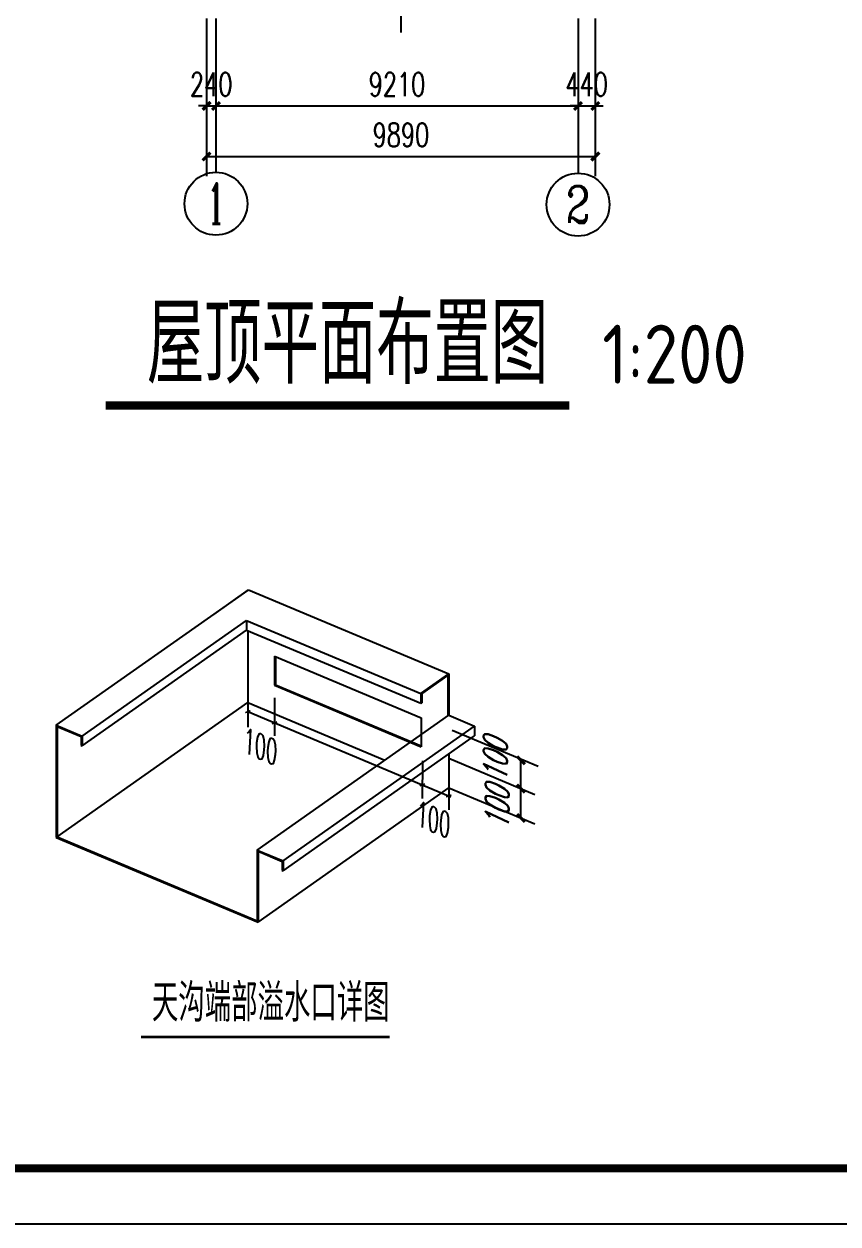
# Model space of a CAD drawing. Extents: x -89996 to 1006241, y -2176 to 440573.
# Drawn here: x 407275 to 427981, y 190896 to 221402 of the extents above; entities that cross this region are included whole.
import ezdxf
from ezdxf.enums import TextEntityAlignment as Align

# ---------------------------------------------------------------- set-up
doc = ezdxf.new("R2010")
doc.units = 0
doc.header["$LTSCALE"] = 1000
doc.header["$MEASUREMENT"] = 0
doc.linetypes.add('DOTE', pattern=[2.42, 2, -0.2, 0.02, -0.2])
for name, color, linetype in [('APRO', 2, 'Continuous'), ('AXIS', 3, 'Continuous'), ('AXIS_TEXT', 7, 'Continuous'), ('DIM_SYMB', 3, 'Continuous'), ('DOTE', 1, 'DOTE'), ('PUB_DIM', 3, 'Continuous'), ('PUB_TEXT', 7, 'Continuous'), ('PUB_TITLE', 4, 'Continuous'), ('STAIR', 2, 'Continuous'), ('TEXT', 7, 'Continuous'), ('WALL', 9, 'Continuous')]:
    doc.layers.add(name, color=color, linetype=linetype)
doc.styles.add('_TCH_AXIS', font='COMPLEX', dxfattribs={"bigfont": 'GBCBIG'})
doc.styles.add('_TCH_DIM_T3', font='SIMPLEX', dxfattribs={"width": 0.705882, "bigfont": 'GBCBIG'})
doc.styles.add('COMPLEX', font='COMPLEX')
doc.styles.add('DIM_FONT', font='SIMPLEX', dxfattribs={"width": 0.7, "bigfont": 'GBCBIG'})
doc.styles.get("Standard").update_dxf_attribs({"font": 'gbenor.shx', "bigfont": 'gbcbig.shx'})
doc.styles.add('TSSD_Norm', font='tssdeng.shx', dxfattribs={"bigfont": 'hztxt.shx'})
doc.dimstyles.new('_TCH_ARCH&&200', dxfattribs={"dimtxt": 595, "dimasz": 200, "dimexe": 500, "dimexo": 600, "dimgap": 252.5, "dimtad": 1, "dimdec": 0, "dimzin": 0, "dimdsep": 46, "dimtxsty": '_TCH_DIM_T3', "dimblk": 'ARCHTICK', "dimcen": 0.09, "dimclrt": 7, "dimazin": 2, "dimtfac": 1, "dimtdec": 0, "dimtix": 1, "dimtmove": 2, "dimatfit": 3, "dimfxl": 0, "dimtolj": 1, "dimtzin": 0, "dimarcsym": 0})
doc.dimstyles.new('TCH-200-1', dxfattribs={"dimtxt": 595, "dimasz": 200, "dimexe": 500, "dimexo": 600, "dimgap": 252.5, "dimtad": 1, "dimdec": 0, "dimzin": 0, "dimdsep": 46, "dimtxsty": '_TCH_DIM_T3', "dimblk": 'ARCHTICK', "dimcen": 0.09, "dimclrd": 3, "dimclre": 3, "dimclrt": 7, "dimazin": 2, "dimtfac": 1, "dimtdec": 0, "dimtix": 1, "dimtmove": 2, "dimatfit": 3, "dimfxl": 0, "dimtolj": 1, "dimtzin": 0, "dimarcsym": 0})

# ---------------------------------------------------------------- blocks, each defined once
blk = doc.blocks.new('_ArchTick')
at = {"color": 0, "linetype": 'ByBlock', "const_width": 0.4}
blk.add_lwpolyline([(-0.5, -0.5), (0.5, 0.5)], dxfattribs=at)
blk = doc.blocks.new('*D92')
at = {"layer": 'Defpoints', "color": 0, "transparency": 16777216}
for p in [(411918, 222145), (412158, 222145), (412158, 219318)]:
    blk.add_point(p, dxfattribs=at)
at = {"layer": 'WALL', "color": 3, "lineweight": -2, "transparency": 16777216}
for p, q in [((411918, 221545), (411918, 218818)), ((412158, 221545), (412158, 218818)), ((411918, 219318), (411718, 219318)), ((411918, 219318), (412158, 219318)), ((412158, 219318), (412358, 219318))]:
    blk.add_line(p, q, dxfattribs=at)
at = {"layer": 'WALL', "color": 3, "lineweight": -2, "transparency": 16777216, "xscale": 200, "yscale": 200, "zscale": 200}
blk.add_blockref('_ArchTick', (411918, 219318), dxfattribs=at)
at = {"layer": 'WALL', "color": 3, "lineweight": -2, "transparency": 16777216, "xscale": 200, "yscale": 200, "zscale": 200, "rotation": 180}
blk.add_blockref('_ArchTick', (412158, 219318), dxfattribs=at)
at = {"layer": 'WALL', "color": 7, "transparency": 16777216, "insert": (412038, 219868), "char_height": 595, "attachment_point": 5, "style": '_TCH_DIM_T3'}
blk.add_mtext('\\A1;240', dxfattribs=at)
blk = doc.blocks.new('*D93')
at = {"layer": 'Defpoints', "color": 0, "transparency": 16777216}
for p in [(411918, 222145), (421808, 222145), (421808, 218033)]:
    blk.add_point(p, dxfattribs=at)
at = {"layer": 'WALL', "color": 3, "lineweight": -2, "transparency": 16777216}
for p, q in [((411918, 221545), (411918, 217533)), ((421808, 221545), (421808, 217533)), ((411918, 218033), (421808, 218033))]:
    blk.add_line(p, q, dxfattribs=at)
at = {"layer": 'WALL', "color": 3, "lineweight": -2, "transparency": 16777216, "xscale": 200, "yscale": 200, "zscale": 200, "rotation": 180}
blk.add_blockref('_ArchTick', (411918, 218033), dxfattribs=at)
at = {"layer": 'WALL', "color": 3, "lineweight": -2, "transparency": 16777216, "xscale": 200, "yscale": 200, "zscale": 200}
blk.add_blockref('_ArchTick', (421808, 218033), dxfattribs=at)
at = {"layer": 'WALL', "color": 7, "transparency": 16777216, "insert": (416863, 218583), "char_height": 595, "attachment_point": 5, "style": '_TCH_DIM_T3'}
blk.add_mtext('\\A1;9890', dxfattribs=at)
blk = doc.blocks.new('*D95')
at = {"layer": 'Defpoints', "color": 0, "transparency": 16777216}
for p in [(421368, 222145), (421808, 222145), (421808, 219318)]:
    blk.add_point(p, dxfattribs=at)
at = {"layer": 'WALL', "color": 3, "lineweight": -2, "transparency": 16777216}
for p, q in [((421368, 221545), (421368, 218818)), ((421808, 221545), (421808, 218818)), ((421368, 219318), (421168, 219318)), ((421368, 219318), (421808, 219318)), ((421808, 219318), (422008, 219318))]:
    blk.add_line(p, q, dxfattribs=at)
at = {"layer": 'WALL', "color": 3, "lineweight": -2, "transparency": 16777216, "xscale": 200, "yscale": 200, "zscale": 200}
blk.add_blockref('_ArchTick', (421368, 219318), dxfattribs=at)
at = {"layer": 'WALL', "color": 3, "lineweight": -2, "transparency": 16777216, "xscale": 200, "yscale": 200, "zscale": 200, "rotation": 180}
blk.add_blockref('_ArchTick', (421808, 219318), dxfattribs=at)
at = {"layer": 'WALL', "color": 7, "transparency": 16777216, "insert": (421588, 219868), "char_height": 595, "attachment_point": 5, "style": '_TCH_DIM_T3'}
blk.add_mtext('\\A1;440', dxfattribs=at)
blk = doc.blocks.new('*D2961')
at = {"layer": 'AXIS', "color": 0, "lineweight": -2, "transparency": 16777216}
for p, q in [((412158, 220520), (412158, 218818)), ((421368, 220520), (421368, 218818)), ((412158, 219318), (421368, 219318))]:
    blk.add_line(p, q, dxfattribs=at)
at = {"layer": 'Defpoints', "color": 0, "transparency": 16777216}
for p in [(412158, 221120), (421368, 221120), (421368, 219318)]:
    blk.add_point(p, dxfattribs=at)
at = {"layer": 'AXIS', "color": 0, "lineweight": -2, "transparency": 16777216, "xscale": 200, "yscale": 200, "zscale": 200, "rotation": 180}
blk.add_blockref('_ArchTick', (412158, 219318), dxfattribs=at)
at = {"layer": 'AXIS', "color": 0, "lineweight": -2, "transparency": 16777216, "xscale": 200, "yscale": 200, "zscale": 200}
blk.add_blockref('_ArchTick', (421368, 219318), dxfattribs=at)
at = {"layer": 'AXIS', "color": 7, "transparency": 16777216, "insert": (416763, 219868), "char_height": 595, "attachment_point": 5, "style": '_TCH_DIM_T3'}
blk.add_mtext('\\A1;9210', dxfattribs=at)
blk = doc.blocks.new('_AXISO')
blk.add_circle((0, 0), 0.5)
at = {"layer": 'AXIS_TEXT', "style": 'COMPLEX', "width": 1.041667}
blk.add_attdef('A', text='', height=0.56, dxfattribs=at).set_placement((-0.25, -0.28), (0.25, -0.28), align=Align.FIT)

msp = doc.modelspace()

# ---------------------------------------------------------------- linework, layer by layer
at = {"layer": 'AXIS'}
for p, q in [((412158.1, 221145.09), (412158.1, 217633.97)), ((421368.27, 221120.49), (421368.27, 217609.37))]:
    msp.add_line(p, q, dxfattribs=at)
at = {"layer": 'DIM_SYMB', "const_width": 210}
msp.add_lwpolyline([(409351.74, 211702.4), (421143.01, 211702.4)], dxfattribs=at)
at = {"layer": 'DIM_SYMB', "linetype": 'ByBlock', "const_width": 70}
msp.add_lwpolyline([(410254.45, 195651.15), (416576.97, 195651.15)], dxfattribs=at)
at = {"layer": 'DOTE'}
msp.add_line((416866.1, 221189.03), (416866.1, 263144.94), dxfattribs=at)
at = {"layer": 'PUB_DIM', "linetype": 'ByBlock'}
for p, q in [((412969.02, 204553.79), (412968.46, 203593.6)), ((413649.11, 204268.7), (413648.55, 203308.5)), ((412968.65, 203920.56), (418129.76, 201757)), ((418169.29, 203448.5), (420358.02, 202530.98)), ((417407.76, 202671.36), (417407.2, 201711.17)), ((418080.26, 202735.82), (420268.99, 201818.3)), ((419916.67, 201215.99), (419916.67, 202715.99)), ((418080.5, 202386.27), (418079.94, 201426.08)), ((418080.26, 201985.82), (420268.99, 201068.3))]:
    msp.add_line(p, q, dxfattribs=at)
at = {"layer": 'PUB_TITLE'}
msp.add_lwpolyline([(396969.44, 190896.12), (545569.44, 190896.12), (545569.44, 274896.12), (396969.44, 274896.12)], close=True, dxfattribs=at)
at = {"layer": 'PUB_TITLE', "const_width": 200}
msp.add_lwpolyline([(400504.79, 192310.26), (400504.79, 273481.97), (544155.29, 273481.97), (544155.29, 192310.26)], close=True, dxfattribs=at)
at = {"layer": 'STAIR'}
for p, q in [((408096.99, 203573.83), (412968.79, 207000.89)), ((412101.84, 206391.04), (412988.79, 207014.96)), ((412988.79, 207014.96), (418080.5, 204880.5)), ((408753.13, 203298.78), (412936.49, 206241.56)), ((412936.49, 206241.56), (417372.07, 204382.15)), ((412936.49, 206241.56), (412936.49, 205991.92)), ((408753.13, 203049.14), (412936.49, 205991.92)), ((412936.49, 205991.92), (417372.07, 204132.51)), ((412968.79, 205978.39), (412968.79, 203526.22)), ((413649.31, 205329.22), (417379.97, 203765.31)), ((413649.31, 205329.22), (413649.31, 204593.3)), ((413669.31, 205320.83), (413669.31, 204606.6)), ((417372.07, 204382.15), (418080.5, 204880.5)), ((417392.07, 204371.77), (418060.5, 204841.97)), ((418060.5, 204841.97), (418060.5, 203816)), ((418080.5, 204880.5), (418080.5, 203830.07)), ((413669.31, 204606.6), (413649.31, 204593.3)), ((413649.31, 204593.3), (417379.97, 203029.39)), ((413669.31, 204606.6), (417379.97, 203051.08)), ((408116.99, 200737.54), (412968.79, 204150.52)), ((412968.79, 204150.52), (416457.21, 202688.16)), ((417372.07, 204382.15), (417372.07, 204132.51)), ((417372.07, 204132.51), (417392.07, 204146.58)), ((417392.07, 204371.77), (417392.07, 204146.58)), ((413208.7, 200403.01), (418080.5, 203830.07)), ((418080.5, 203830.07), (418736.63, 203555.01)), ((408096.99, 203573.83), (408753.13, 203298.78)), ((408096.99, 203573.83), (408096.99, 200724.23)), ((408116.99, 203543.76), (408733.13, 203285.48)), ((408116.99, 203543.76), (408116.99, 200737.54)), ((413864.84, 200127.95), (418736.63, 203555.01)), ((417379.97, 203765.31), (417379.97, 203029.39)), ((418736.63, 203555.01), (418736.63, 203305.37)), ((408733.13, 203285.48), (408733.13, 203057.52)), ((408753.13, 203298.78), (408753.13, 203049.14)), ((413864.84, 199878.31), (418736.63, 203305.37)), ((408733.13, 203057.52), (408753.13, 203049.14)), ((418080.5, 202843.81), (418080.5, 201985.99)), ((413228.7, 198573), (418080.5, 201985.99)), ((408116.99, 200737.54), (413208.7, 198603.07)), ((408096.99, 200724.23), (413228.7, 198573)), ((413208.7, 200403.01), (413208.7, 198603.07)), ((413208.7, 200403.01), (413864.84, 200127.95)), ((413228.7, 200372.94), (413228.7, 198573)), ((413228.7, 200372.94), (413844.84, 200114.65)), ((413864.84, 200127.95), (413864.84, 199878.31)), ((413844.84, 200114.65), (413844.84, 199886.7)), ((413844.84, 199886.7), (413864.84, 199878.31))]:
    msp.add_line(p, q, dxfattribs=at)

# ---------------------------------------------------------------- block references
at = {"layer": 'AXIS'}
ref = msp.add_blockref('_AXISO', (412158.1, 216833.97), dxfattribs=dict(at, xscale=1600, yscale=1600, zscale=1600))
ref.add_attrib('A', '1', dxfattribs={"layer": 'AXIS_TEXT', "height": 1029.44, "style": '_TCH_AXIS'}).set_placement((411937.5, 216319.25), (412378.69, 216319.25), align=Align.FIT)
ref = msp.add_blockref('_AXISO', (421368.27, 216809.37), dxfattribs=dict(at, xscale=1600, yscale=1600, zscale=1600))
ref.add_attrib('A', '2', dxfattribs={"layer": 'AXIS_TEXT', "height": 931.9, "style": '_TCH_AXIS'}).set_placement((421057.64, 216343.42), (421678.91, 216343.42), align=Align.FIT)
at = {"layer": 'PUB_DIM', "linetype": 'ByBlock'}
for p, xscale, yscale, zscale, rotation in [((412968.65, 203920.56), 100.0000000029491, 100.0000000029491, 100.0000000029491, 336.4073060927121), ((413648.74, 203635.47), 100.0000000029491, 100.0000000029491, 100.0000000029491, 336.4073060927121), ((419916.67, 202681.53), 200, 200, 200, 270), ((417407.41, 202059.82), 100.0000000029491, 100.0000000029491, 100.0000000029491, 336.4073060927121), ((419916.67, 201965.99), 200, 200, 200, 270), ((418080.14, 201777.8), 100.0000000029491, 100.0000000029491, 100.0000000029491, 336.4073060927121), ((419916.67, 201215.99), 200, 200, 200, 270)]:
    msp.add_blockref('_ArchTick', p, dxfattribs=dict(at, xscale=xscale, yscale=yscale, zscale=zscale, rotation=rotation))

# ---------------------------------------------------------------- texts
at = {"layer": 'APRO', "color": 7, "linetype": 'Continuous', "style": 'DIM_FONT', "oblique": 340, "width": 0.6}
for p in [(412848.42, 202897.28), (417247.59, 201042.63)]:
    msp.add_text('100', height=600, rotation=337.256363, dxfattribs=at).set_placement(p)
at = {"layer": 'PUB_DIM', "color": 7, "linetype": 'Continuous', "style": 'DIM_FONT', "oblique": 25, "width": 0.7}
for p in [(419564.86, 202113.48), (419610.32, 200901.22)]:
    msp.add_text('100', height=600, rotation=90, dxfattribs=at).set_placement(p)
at = {"layer": 'PUB_TEXT'}
for s, height, p in [('屋顶平面布置图', 2025.532, (410401.74, 212256.44)), ('1:200', 1500, (421983.01, 212256.44))]:
    msp.add_text(s, height=height, dxfattribs=at).set_placement(p)
at = {"layer": 'TEXT', "style": 'TSSD_Norm', "width": 0.7}
msp.add_text('天沟端部溢水口详图', height=960, dxfattribs=at).set_placement((410528.72, 196041.83))

# ---------------------------------------------------------------- dimensions: what is measured, and where the dimension line sits
at = {"layer": 'AXIS'}
dim = msp.add_aligned_dim(p1=(412158.1, 221120.49), p2=(421368.27, 221120.49), distance=-1802.43, dimstyle='_TCH_ARCH&&200', dxfattribs=at)
dim.commit()
dim.dimension.update_dxf_attribs({"geometry": '*D2961', "text_midpoint": (416763.19, 219868.07)})
at = {"layer": 'WALL'}
for base, p2, picture, middle in [((412158.1, 219318.07), (412158.1, 222145.09), '*D92', (412038.1, 219868.07)), ((421808.1, 218033.22), (421808.1, 222145.09), '*D93', (416863.1, 218583.22))]:
    dim = msp.add_linear_dim(base=base, p1=(411918.1, 222145.09), p2=p2, dimstyle='TCH-200-1', dxfattribs=at)
    dim.commit()
    dim.dimension.update_dxf_attribs({"geometry": picture, "text_midpoint": middle})
dim = msp.add_linear_dim(base=(421808.1, 219318.07), p1=(421368.27, 222145.09), p2=(421808.1, 222145.09), angle=180, dimstyle='TCH-200-1', dxfattribs=at)
dim.commit()
dim.dimension.update_dxf_attribs({"geometry": '*D95', "text_midpoint": (421588.19, 219868.07)})

doc.saveas('drawing.dxf')
